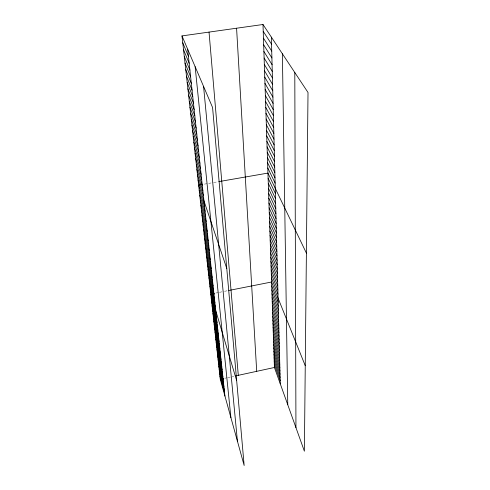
<?xml version="1.0" encoding="UTF-8"?>
<svg xmlns="http://www.w3.org/2000/svg" width="490" height="490" viewBox="0 0 490 490"><rect width="100%" height="100%" fill="white"/><g stroke="black" fill="none" stroke-linecap="round" stroke-linejoin="round"><path stroke-width="0.37" stroke-dasharray="2.45 1.84" d="M224.794 378.249L227.372 377.692M228.015 377.551L233.804 376.296M215.857 293.032L218.748 292.457M219.471 292.316L223.808 291.458M224.53 291.311L228.138 290.601M204.428 184.118L213.095 182.617M213.818 182.488L218.142 181.741"/><path stroke-width="0.73" d="M262.995 24.5L274.425 367.482L304.388 451.216L308.014 92.481L262.995 24.5L181.986 35.905L212.574 107.494L244.155 465.5L220.28 379.229L223.507 378.531M235.727 375.879L274.425 367.482M214.406 293.32L210.78 294.037L236.67 380.663M228.861 290.46L271.576 282.001L305.252 365.705M202.254 184.497L198.628 185.128L226.772 268.465M218.859 181.612L267.944 173.086L306.391 253.097M263.222 31.378L271.558 44.18M263.449 38.165L271.736 51.113M263.675 44.859L271.907 57.955M263.896 51.475L272.085 64.705M264.11 58.004L272.256 71.362M264.324 64.447L272.422 77.934M264.539 70.811L272.587 84.427M264.747 77.102L272.752 90.828M264.955 83.306L272.918 97.149M265.157 89.437L273.077 103.39M265.36 95.495L273.236 109.552M265.562 101.473L273.389 115.64M265.758 107.383L273.543 121.649M265.954 113.221L273.696 127.578M266.144 118.99L273.849 133.439M266.333 124.687L273.996 139.227M266.523 130.322L274.143 144.948M266.707 135.883L274.29 150.595M266.891 141.389L274.431 156.175M267.075 146.822L274.572 161.688M267.252 152.194L274.712 167.139M267.43 157.511L274.853 172.523M267.601 162.76L274.988 177.839M267.779 167.954L275.123 183.101M268.116 178.213L275.392 193.489M268.287 183.291L275.521 198.621M268.453 188.307L275.65 203.693M268.618 193.262L275.778 208.709M268.783 198.168L275.907 213.671M268.943 203.019L276.035 218.571M269.102 207.815L276.158 223.416M269.261 212.562L276.28 228.205M269.42 217.254L276.403 232.946M269.574 221.897L276.525 237.632M269.727 226.49L276.642 242.262M269.88 231.035L276.758 246.85M270.027 235.531L276.875 251.382M270.174 239.978L276.991 255.866M270.321 244.381L277.107 260.3M270.468 248.736L277.218 264.686M182.758 42.826L188.423 56.264M270.615 253.042L277.328 269.028M270.756 257.311L277.438 273.322M183.517 49.655L189.171 63.241M270.897 261.531L277.548 277.567M271.031 265.709L277.659 281.775M184.271 56.393L189.912 70.125M271.172 269.843L277.763 285.933M271.307 273.941L277.867 290.049M185.012 63.051L190.641 76.912M271.442 277.989L277.971 294.123M185.747 69.617L191.363 83.612M271.711 285.97L278.179 302.146M271.84 289.902L278.277 306.097M186.47 76.097L192.074 90.221M271.968 293.798L278.381 310.005M272.097 297.651L278.479 313.876M187.18 82.498L192.772 96.738M272.226 301.466L278.577 317.71M272.354 305.246L278.675 321.501M187.884 88.812L193.464 103.176M272.477 308.988L278.773 325.256M272.599 312.694L278.865 328.974M188.583 95.054L194.144 109.527M272.722 316.369L278.963 332.655M272.844 320.001L279.055 336.305M189.269 101.21L194.818 115.793M272.961 323.602L279.147 339.913M273.083 327.173L279.239 343.49M189.949 107.298L195.486 121.986M273.2 330.701L279.331 347.03M273.316 334.204L279.423 350.534M190.616 113.3L196.141 128.092M273.432 337.671L279.508 354.007M273.549 341.107L279.6 357.449M191.278 119.235L196.79 134.125M273.659 344.513L279.686 360.854M273.775 347.882L279.772 364.229M191.933 125.097L197.427 140.079M273.886 351.226L279.857 367.574M273.996 354.533L279.943 370.887M192.576 130.885L198.064 145.959M274.106 357.816L280.029 374.17M193.219 136.606L198.683 151.765M274.21 361.069L280.108 377.416M274.32 364.291L280.194 380.638M193.85 142.259L199.301 157.504M194.469 147.839L199.908 163.164M195.087 153.358L200.514 168.762M195.694 158.809L201.108 174.287M196.294 164.193L201.69 179.75M196.888 169.522L202.272 185.14M197.476 174.783L202.842 190.469M198.058 179.983L203.411 195.737M199.203 190.267L204.526 206.143M199.767 195.351L205.083 211.282M200.33 200.373L205.629 216.36M200.882 205.335L206.168 221.376M201.433 210.247L206.7 226.337M201.972 215.104L207.227 231.237M202.511 219.9L207.748 236.088M203.038 224.653L208.262 240.878M203.558 229.345L208.771 245.613M204.079 233.987L209.273 250.298M204.593 238.581L209.769 254.929M205.096 243.126L210.265 259.51M205.598 247.621L210.749 264.036M206.094 252.068L211.233 268.514M206.584 256.466L211.704 272.948M207.074 260.815L212.176 277.328M207.552 265.121L212.642 281.664M208.03 269.384L213.107 285.952M208.495 273.598L213.56 290.19M208.961 277.775L214.014 294.386M209.426 281.903L214.455 298.539M209.879 285.989L214.896 302.642M210.333 290.031L215.337 306.709M211.221 298L216.194 314.715M211.656 301.926L216.617 318.653M212.09 305.809L217.039 322.549M212.519 309.656L217.45 326.407M212.942 313.459L217.86 330.229M213.364 317.232L218.271 334.009M213.781 320.962L218.669 337.751M214.191 324.656L219.067 341.457M214.602 328.318L219.465 345.125M215.006 331.944L219.851 348.757M215.404 335.534L220.237 352.353M215.802 339.086L220.623 355.912M216.194 342.608L221.002 359.433M216.586 346.093L221.376 362.925M216.972 349.548L221.75 366.385M217.352 352.971L222.117 369.809M217.732 356.365L222.478 373.202M218.105 359.721L222.84 376.559M218.473 363.047L223.201 379.885M218.84 366.342L223.55 383.18M219.208 369.613L223.906 386.445M219.569 372.847L224.249 389.679M219.924 376.051L224.598 392.882M181.986 35.905L220.28 379.229M187.664 49.196L224.935 396.055M195.136 66.683L230.9 417.609M203.571 86.418L237.423 441.178M209.034 32.095L238.293 375.322M236.578 28.218L256.699 371.328M271.374 37.154L280.274 383.829M282.387 53.784L287.765 404.765M294.796 72.514L295.948 427.635"/></g></svg>
